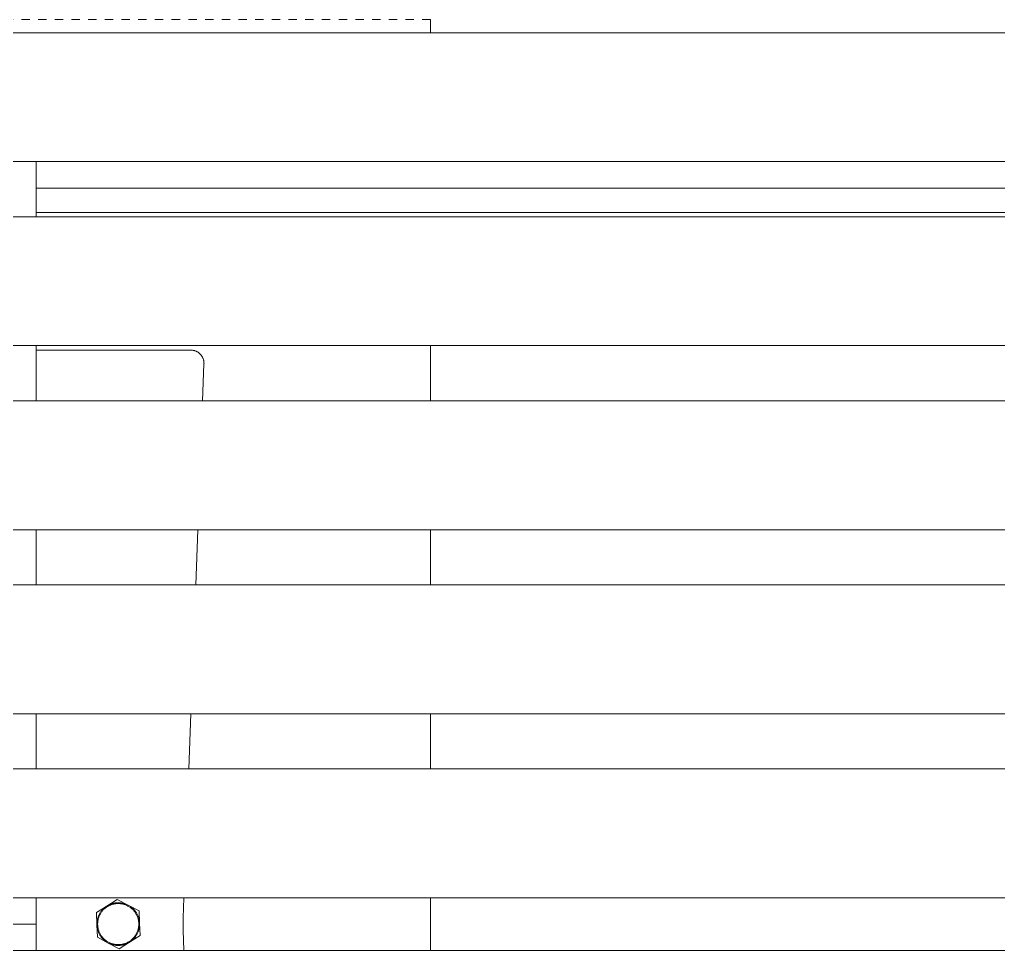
# Model space of a CAD drawing. Header units: inches. Extents: x 1 to 179, y 2 to 121.
# Drawn here: x 14.2 to 25.92, y 64.14 to 75.28 of the extents above; entities that cross this region are included whole.
import ezdxf

# ---------------------------------------------------------------- set-up
doc = ezdxf.new("R2010")
doc.units = ezdxf.units.IN
doc.linetypes.add('HIDDEN', pattern=[1.905, 1.27, -0.635])
doc.layers.add('ZANO_R', color=7, linetype='Continuous', lineweight=0)
doc.layers.add('ZANO_R_przerywana', color=250, linetype='HIDDEN', lineweight=0)

msp = doc.modelspace()

# ---------------------------------------------------------------- linework, layer by layer
at = {"layer": 'ZANO_R'}
for p, q in [((19.11902, 75.12054), (19.11902, 75.27921)), ((11.83556, 75.12054), (82.30796, 75.12054)), ((82.30796, 73.57891), (11.83556, 73.57891)), ((14.39462, 72.91778), (14.39462, 73.57891)), ((46.87491, 73.26164), (14.39462, 73.26164)), ((11.83556, 72.91778), (82.30796, 72.91778)), ((46.87491, 72.96846), (14.39462, 72.96846)), ((82.30796, 71.37615), (11.83556, 71.37615)), ((14.39462, 70.71503), (14.39462, 71.37615)), ((16.24882, 71.32252), (14.39462, 71.32252)), ((16.25421, 71.32243), (16.24882, 71.32252)), ((16.25959, 71.32216), (16.25421, 71.32243)), ((16.26496, 71.32169), (16.25959, 71.32216)), ((16.27031, 71.32105), (16.26496, 71.32169)), ((16.27563, 71.32022), (16.27031, 71.32105)), ((16.28093, 71.31922), (16.27563, 71.32022)), ((16.28618, 71.31803), (16.28093, 71.31922)), ((16.2914, 71.31666), (16.28618, 71.31803)), ((16.29656, 71.31511), (16.2914, 71.31666)), ((16.30166, 71.31339), (16.29656, 71.31511)), ((16.30671, 71.3115), (16.30166, 71.31339)), ((16.31169, 71.30943), (16.30671, 71.3115)), ((16.31659, 71.3072), (16.31169, 71.30943)), ((16.32141, 71.30479), (16.31659, 71.3072)), ((16.32615, 71.30223), (16.32141, 71.30479)), ((16.3308, 71.2995), (16.32615, 71.30223)), ((16.33535, 71.29662), (16.3308, 71.2995)), ((16.3398, 71.29358), (16.33535, 71.29662)), ((16.34415, 71.29039), (16.3398, 71.29358)), ((16.34838, 71.28706), (16.34415, 71.29039)), ((16.3525, 71.28358), (16.34838, 71.28706)), ((16.35649, 71.27996), (16.3525, 71.28358)), ((16.36036, 71.27621), (16.35649, 71.27996)), ((16.3641, 71.27233), (16.36036, 71.27621)), ((16.3677, 71.26832), (16.3641, 71.27233)), ((19.11902, 70.71503), (19.11902, 71.37615)), ((16.37117, 71.26419), (16.3677, 71.26832)), ((16.37449, 71.25995), (16.37117, 71.26419)), ((16.37766, 71.2556), (16.37449, 71.25995)), ((16.38068, 71.25113), (16.37766, 71.2556)), ((16.38355, 71.24657), (16.38068, 71.25113)), ((16.38626, 71.24191), (16.38355, 71.24657)), ((16.38881, 71.23717), (16.38626, 71.24191)), ((16.3912, 71.23233), (16.38881, 71.23717)), ((16.38949, 70.71503), (16.40619, 71.15913)), ((16.39342, 71.22742), (16.3912, 71.23233)), ((16.39547, 71.22244), (16.39342, 71.22742)), ((16.39735, 71.21739), (16.39547, 71.22244)), ((16.39905, 71.21228), (16.39735, 71.21739)), ((16.40058, 71.20711), (16.39905, 71.21228)), ((16.40193, 71.20189), (16.40058, 71.20711)), ((16.4031, 71.19663), (16.40193, 71.20189)), ((16.40409, 71.19134), (16.4031, 71.19663)), ((16.4049, 71.18601), (16.40409, 71.19134)), ((16.40552, 71.18065), (16.4049, 71.18601)), ((16.40597, 71.17528), (16.40552, 71.18065)), ((16.40622, 71.1699), (16.40597, 71.17528)), ((16.40619, 71.15913), (16.4063, 71.16451)), ((16.4063, 71.16451), (16.40622, 71.1699)), ((11.83556, 70.71503), (82.30796, 70.71503)), ((82.30796, 69.1734), (11.83556, 69.1734)), ((14.39462, 68.51227), (14.39462, 69.1734)), ((16.30665, 68.51227), (16.33151, 69.1734)), ((19.11902, 68.51227), (19.11902, 69.1734)), ((11.83556, 68.51227), (82.30796, 68.51227)), ((82.30796, 66.97064), (11.83556, 66.97064)), ((14.39462, 66.30951), (14.39462, 66.97064)), ((16.22381, 66.30951), (16.24867, 66.97064)), ((19.11902, 66.30951), (19.11902, 66.97064)), ((11.83556, 66.30951), (82.30796, 66.30951)), ((82.30796, 64.76788), (11.83556, 64.76788)), ((14.39462, 64.4527), (14.39462, 64.76788)), ((15.36707, 64.74771), (15.24217, 64.66878)), ((15.33005, 64.70365), (15.33856, 64.70516)), ((15.33856, 64.70516), (15.34712, 64.70638)), ((15.34712, 64.70638), (15.35571, 64.7073)), ((15.35571, 64.7073), (15.36433, 64.70794)), ((15.36433, 64.70794), (15.37297, 64.70829)), ((15.49787, 64.679), (15.36707, 64.74771)), ((15.37297, 64.70829), (15.38162, 64.70834)), ((15.38162, 64.70834), (15.39026, 64.7081)), ((15.39026, 64.7081), (15.39889, 64.70757)), ((15.39889, 64.70757), (15.40749, 64.70675)), ((15.40749, 64.70675), (15.41606, 64.70564)), ((15.41606, 64.70564), (15.42459, 64.70424)), ((16.15675, 64.52643), (16.16583, 64.76788)), ((19.11902, 64.13752), (19.11902, 64.76788)), ((15.24217, 64.66878), (15.11727, 64.58986)), ((15.11727, 64.58986), (15.12317, 64.44223)), ((15.15863, 64.58277), (15.16316, 64.59014)), ((15.16316, 64.59014), (15.16794, 64.59734)), ((15.16794, 64.59734), (15.17295, 64.60439)), ((15.17544, 64.59088), (15.17083, 64.58385)), ((15.17295, 64.60439), (15.1782, 64.61125)), ((15.18028, 64.59774), (15.17544, 64.59088)), ((15.1782, 64.61125), (15.18368, 64.61794)), ((15.18536, 64.60444), (15.18028, 64.59774)), ((15.18368, 64.61794), (15.18938, 64.62444)), ((15.19066, 64.61095), (15.18536, 64.60444)), ((15.18938, 64.62444), (15.19529, 64.63074)), ((15.19618, 64.61729), (15.19066, 64.61095)), ((15.19529, 64.63074), (15.20142, 64.63684)), ((15.20191, 64.62343), (15.19618, 64.61729)), ((15.20142, 64.63684), (15.20775, 64.64273)), ((15.20786, 64.62937), (15.20191, 64.62343)), ((15.20775, 64.64273), (15.21427, 64.6484)), ((15.214, 64.63511), (15.20786, 64.62937)), ((15.22033, 64.64063), (15.214, 64.63511)), ((15.21427, 64.6484), (15.22099, 64.65384)), ((15.22684, 64.64593), (15.22033, 64.64063)), ((15.22099, 64.65384), (15.22788, 64.65906)), ((15.23354, 64.65101), (15.22684, 64.64593)), ((15.22788, 64.65906), (15.23494, 64.66404)), ((15.2404, 64.65586), (15.23354, 64.65101)), ((15.23494, 64.66404), (15.24217, 64.66878)), ((15.24743, 64.66046), (15.2404, 64.65586)), ((15.24217, 64.66878), (15.24955, 64.67328)), ((15.25461, 64.66483), (15.24743, 64.66046)), ((15.24955, 64.67328), (15.25709, 64.67752)), ((15.26193, 64.66895), (15.25461, 64.66483)), ((15.25709, 64.67752), (15.26476, 64.6815)), ((15.26939, 64.67282), (15.26193, 64.66895)), ((15.26476, 64.6815), (15.27256, 64.68523)), ((15.27698, 64.67642), (15.26939, 64.67282)), ((15.27256, 64.68523), (15.28048, 64.68869)), ((15.28468, 64.67977), (15.27698, 64.67642)), ((15.28048, 64.68869), (15.28852, 64.69187)), ((15.2925, 64.68286), (15.28468, 64.67977)), ((15.28852, 64.69187), (15.29665, 64.69479)), ((15.30042, 64.68567), (15.2925, 64.68286)), ((15.29665, 64.69479), (15.30489, 64.69743)), ((15.30842, 64.68821), (15.30042, 64.68567)), ((15.30489, 64.69743), (15.3132, 64.69979)), ((15.31651, 64.69048), (15.30842, 64.68821)), ((15.3132, 64.69979), (15.32159, 64.70186)), ((15.32468, 64.69247), (15.31651, 64.69048)), ((15.32159, 64.70186), (15.33005, 64.70365)), ((15.3329, 64.69418), (15.32468, 64.69247)), ((15.34118, 64.69561), (15.3329, 64.69418)), ((15.34951, 64.69675), (15.34118, 64.69561)), ((15.35786, 64.69761), (15.34951, 64.69675)), ((15.36625, 64.69819), (15.35786, 64.69761)), ((15.37464, 64.69848), (15.36625, 64.69819)), ((15.38305, 64.69848), (15.37464, 64.69848)), ((15.39144, 64.69819), (15.38305, 64.69848)), ((15.39983, 64.69762), (15.39144, 64.69819)), ((15.40818, 64.69676), (15.39983, 64.69762)), ((15.41651, 64.69562), (15.40818, 64.69676)), ((15.42479, 64.69419), (15.41651, 64.69562)), ((15.42459, 64.70424), (15.43307, 64.70255)), ((15.43301, 64.69248), (15.42479, 64.69419)), ((15.44118, 64.69049), (15.43301, 64.69248)), ((15.43307, 64.70255), (15.44149, 64.70058)), ((15.44927, 64.68823), (15.44118, 64.69049)), ((15.44149, 64.70058), (15.44983, 64.69832)), ((15.45728, 64.68569), (15.44927, 64.68823)), ((15.44983, 64.69832), (15.45809, 64.69578)), ((15.46519, 64.68287), (15.45728, 64.68569)), ((15.45809, 64.69578), (15.46627, 64.69297)), ((15.47301, 64.67979), (15.46519, 64.68287)), ((15.46627, 64.69297), (15.47434, 64.68988)), ((15.48072, 64.67644), (15.47301, 64.67979)), ((15.47434, 64.68988), (15.48231, 64.68652)), ((15.48831, 64.67284), (15.48072, 64.67644)), ((15.48231, 64.68652), (15.49015, 64.68289)), ((15.49577, 64.66897), (15.48831, 64.67284)), ((15.49015, 64.68289), (15.49787, 64.679)), ((15.50309, 64.66485), (15.49577, 64.66897)), ((15.62867, 64.6103), (15.49787, 64.679)), ((15.49787, 64.679), (15.50546, 64.67485)), ((15.51027, 64.66049), (15.50309, 64.66485)), ((15.50546, 64.67485), (15.51289, 64.67045)), ((15.5173, 64.65588), (15.51027, 64.66049)), ((15.51289, 64.67045), (15.52018, 64.6658)), ((15.52416, 64.65104), (15.5173, 64.65588)), ((15.52018, 64.6658), (15.52731, 64.66091)), ((15.53086, 64.64596), (15.52416, 64.65104)), ((15.52731, 64.66091), (15.53426, 64.65577)), ((15.53737, 64.64066), (15.53086, 64.64596)), ((15.53426, 64.65577), (15.54104, 64.65041)), ((15.54371, 64.63514), (15.53737, 64.64066)), ((15.54104, 64.65041), (15.54763, 64.64482)), ((15.54985, 64.6294), (15.54371, 64.63514)), ((15.54763, 64.64482), (15.55403, 64.63901)), ((15.55579, 64.62346), (15.54985, 64.6294)), ((15.55403, 64.63901), (15.56024, 64.63299)), ((15.56153, 64.61732), (15.55579, 64.62346)), ((15.56024, 64.63299), (15.56623, 64.62676)), ((15.56705, 64.61099), (15.56153, 64.61732)), ((15.56623, 64.62676), (15.57201, 64.62033)), ((15.57235, 64.60447), (15.56705, 64.61099)), ((15.57201, 64.62033), (15.57757, 64.61371)), ((15.57743, 64.59778), (15.57235, 64.60447)), ((15.58228, 64.59092), (15.57743, 64.59778)), ((15.57757, 64.61371), (15.5829, 64.60691)), ((15.58688, 64.58389), (15.58228, 64.59092)), ((15.5829, 64.60691), (15.588, 64.59993)), ((15.588, 64.59993), (15.59286, 64.59278)), ((15.59286, 64.59278), (15.59748, 64.58547)), ((15.63457, 64.46267), (15.62867, 64.6103)), ((15.12345, 64.46815), (15.12412, 64.47677)), ((15.12412, 64.47677), (15.12509, 64.48536)), ((15.12509, 64.48536), (15.12635, 64.49391)), ((15.12635, 64.49391), (15.12789, 64.50242)), ((15.12789, 64.50242), (15.12972, 64.51087)), ((15.12972, 64.51087), (15.13184, 64.51925)), ((15.13184, 64.51925), (15.13423, 64.52755)), ((15.1337, 64.47341), (15.13313, 64.46502)), ((15.13456, 64.48176), (15.1337, 64.47341)), ((15.13423, 64.52755), (15.13691, 64.53577)), ((15.1357, 64.49009), (15.13456, 64.48176)), ((15.13713, 64.49837), (15.1357, 64.49009)), ((15.13691, 64.53577), (15.13986, 64.5439)), ((15.13884, 64.50659), (15.13713, 64.49837)), ((15.14083, 64.51476), (15.13884, 64.50659)), ((15.13986, 64.5439), (15.14309, 64.55192)), ((15.14309, 64.52285), (15.14083, 64.51476)), ((15.14309, 64.55192), (15.14658, 64.55982)), ((15.14563, 64.53086), (15.14309, 64.52285)), ((15.14845, 64.53877), (15.14563, 64.53086)), ((15.14658, 64.55982), (15.15034, 64.56761)), ((15.15153, 64.54659), (15.14845, 64.53877)), ((15.15034, 64.56761), (15.15436, 64.57526)), ((15.15487, 64.5543), (15.15153, 64.54659)), ((15.15436, 64.57526), (15.15863, 64.58277)), ((15.15848, 64.56189), (15.15487, 64.5543)), ((15.16235, 64.56935), (15.15848, 64.56189)), ((15.16646, 64.57667), (15.16235, 64.56935)), ((15.17083, 64.58385), (15.16646, 64.57667)), ((15.58688, 64.58389), (15.59125, 64.57671)), ((15.59125, 64.57671), (15.59537, 64.56939)), ((15.59537, 64.56939), (15.59924, 64.56193)), ((15.59748, 64.58547), (15.60185, 64.57802)), ((15.59924, 64.56193), (15.60284, 64.55434)), ((15.60185, 64.57802), (15.60596, 64.57041)), ((15.60284, 64.55434), (15.60619, 64.54664)), ((15.60596, 64.57041), (15.60982, 64.56268)), ((15.60619, 64.54664), (15.60928, 64.53882)), ((15.60928, 64.53882), (15.61209, 64.5309)), ((15.60982, 64.56268), (15.61341, 64.55481)), ((15.61209, 64.5309), (15.61463, 64.52289)), ((15.61341, 64.55481), (15.61673, 64.54683)), ((15.61463, 64.52289), (15.6169, 64.5148)), ((15.61673, 64.54683), (15.61979, 64.53875)), ((15.6169, 64.5148), (15.61889, 64.50664)), ((15.61889, 64.50664), (15.6206, 64.49841)), ((15.61979, 64.53875), (15.62256, 64.53056)), ((15.6206, 64.49841), (15.62203, 64.49014)), ((15.62203, 64.49014), (15.62317, 64.48181)), ((15.62256, 64.53056), (15.62506, 64.52228)), ((15.62317, 64.48181), (15.62403, 64.47345)), ((15.62403, 64.47345), (15.62461, 64.46507)), ((15.62506, 64.52228), (15.62728, 64.51393)), ((15.62728, 64.51393), (15.62921, 64.5055)), ((15.62921, 64.5055), (15.63086, 64.49702)), ((15.63086, 64.49702), (15.63222, 64.48848)), ((15.63222, 64.48848), (15.6333, 64.47991)), ((15.6333, 64.47991), (15.63408, 64.4713)), ((15.63408, 64.4713), (15.63457, 64.46267)), ((16.15551, 64.47711), (16.15675, 64.52643)), ((16.15551, 64.42778), (16.15551, 64.47711)), ((14.39462, 64.4527), (14.00092, 64.4527)), ((14.39462, 64.13752), (14.39462, 64.4527)), ((15.12297, 64.45087), (15.12306, 64.45952)), ((15.12317, 64.44223), (15.12297, 64.45087)), ((15.12306, 64.45952), (15.12345, 64.46815)), ((15.12317, 64.44223), (15.12907, 64.2946)), ((15.12366, 64.4336), (15.12317, 64.44223)), ((15.12444, 64.42499), (15.12366, 64.4336)), ((15.12551, 64.41642), (15.12444, 64.42499)), ((15.12687, 64.40788), (15.12551, 64.41642)), ((15.12852, 64.39939), (15.12687, 64.40788)), ((15.13046, 64.39097), (15.12852, 64.39939)), ((15.13268, 64.38261), (15.13046, 64.39097)), ((15.13518, 64.37434), (15.13268, 64.38261)), ((15.13313, 64.46502), (15.13284, 64.45663)), ((15.13284, 64.45663), (15.13284, 64.44822)), ((15.13284, 64.44822), (15.13313, 64.43983)), ((15.13313, 64.43983), (15.1337, 64.43144)), ((15.1337, 64.43144), (15.13456, 64.42309)), ((15.13456, 64.42309), (15.13571, 64.41476)), ((15.13795, 64.36615), (15.13518, 64.37434)), ((15.13571, 64.41476), (15.13714, 64.40648)), ((15.13714, 64.40648), (15.13885, 64.39826)), ((15.14101, 64.35807), (15.13795, 64.36615)), ((15.13885, 64.39826), (15.14084, 64.39009)), ((15.14084, 64.39009), (15.14311, 64.382)), ((15.14433, 64.35009), (15.14101, 64.35807)), ((15.14311, 64.382), (15.14565, 64.374)), ((15.14565, 64.374), (15.14846, 64.36608)), ((15.14846, 64.36608), (15.15155, 64.35826)), ((15.15155, 64.35826), (15.15489, 64.35056)), ((15.60621, 64.35831), (15.60286, 64.3506)), ((15.60929, 64.36612), (15.60621, 64.35831)), ((15.61211, 64.37404), (15.60929, 64.36612)), ((15.61465, 64.35298), (15.61116, 64.34507)), ((15.61465, 64.38205), (15.61211, 64.37404)), ((15.61691, 64.39014), (15.61465, 64.38205)), ((15.61788, 64.361), (15.61465, 64.35298)), ((15.6189, 64.3983), (15.61691, 64.39014)), ((15.62083, 64.36913), (15.61788, 64.361)), ((15.62061, 64.40653), (15.6189, 64.3983)), ((15.62204, 64.41481), (15.62061, 64.40653)), ((15.62351, 64.37734), (15.62083, 64.36913)), ((15.62318, 64.42313), (15.62204, 64.41481)), ((15.62404, 64.43149), (15.62318, 64.42313)), ((15.6259, 64.38565), (15.62351, 64.37734)), ((15.62461, 64.43987), (15.62404, 64.43149)), ((15.62461, 64.46507), (15.6249, 64.45667)), ((15.6249, 64.44827), (15.62461, 64.43987)), ((15.6249, 64.45667), (15.6249, 64.44827)), ((15.62802, 64.39403), (15.6259, 64.38565)), ((15.62985, 64.40248), (15.62802, 64.39403)), ((15.63139, 64.41098), (15.62985, 64.40248)), ((15.63265, 64.41954), (15.63139, 64.41098)), ((15.63362, 64.42813), (15.63265, 64.41954)), ((15.63429, 64.43674), (15.63362, 64.42813)), ((15.63468, 64.44538), (15.63429, 64.43674)), ((15.64047, 64.31504), (15.63457, 64.46267)), ((15.63457, 64.46267), (15.63477, 64.45402)), ((15.63477, 64.45402), (15.63468, 64.44538)), ((16.15675, 64.37847), (16.15551, 64.42778)), ((16.16581, 64.13752), (16.15675, 64.37847)), ((15.12907, 64.2946), (15.25987, 64.2259)), ((15.14792, 64.34222), (15.14433, 64.35009)), ((15.15177, 64.33449), (15.14792, 64.34222)), ((15.15589, 64.32688), (15.15177, 64.33449)), ((15.15489, 64.35056), (15.1585, 64.34297)), ((15.16026, 64.31942), (15.15589, 64.32688)), ((15.1585, 64.34297), (15.16237, 64.33551)), ((15.16487, 64.31212), (15.16026, 64.31942)), ((15.16237, 64.33551), (15.16649, 64.32819)), ((15.16974, 64.30497), (15.16487, 64.31212)), ((15.16649, 64.32819), (15.17085, 64.32101)), ((15.17484, 64.29799), (15.16974, 64.30497)), ((15.17546, 64.31398), (15.17085, 64.32101)), ((15.18017, 64.29119), (15.17484, 64.29799)), ((15.18031, 64.30712), (15.17546, 64.31398)), ((15.18573, 64.28457), (15.18017, 64.29119)), ((15.18539, 64.30042), (15.18031, 64.30712)), ((15.19069, 64.29391), (15.18539, 64.30042)), ((15.19151, 64.27814), (15.18573, 64.28457)), ((15.19621, 64.28758), (15.19069, 64.29391)), ((15.1975, 64.27191), (15.19151, 64.27814)), ((15.20195, 64.28144), (15.19621, 64.28758)), ((15.2037, 64.26589), (15.1975, 64.27191)), ((15.20789, 64.27549), (15.20195, 64.28144)), ((15.2101, 64.26008), (15.2037, 64.26589)), ((15.21403, 64.26976), (15.20789, 64.27549)), ((15.2167, 64.25449), (15.2101, 64.26008)), ((15.22036, 64.26424), (15.21403, 64.26976)), ((15.22348, 64.24913), (15.2167, 64.25449)), ((15.22688, 64.25894), (15.22036, 64.26424)), ((15.23043, 64.24399), (15.22348, 64.24913)), ((15.23358, 64.25386), (15.22688, 64.25894)), ((15.23756, 64.2391), (15.23043, 64.24399)), ((15.24044, 64.24902), (15.23358, 64.25386)), ((15.24484, 64.23445), (15.23756, 64.2391)), ((15.24747, 64.24441), (15.24044, 64.24902)), ((15.25465, 64.24004), (15.24747, 64.24441)), ((15.26197, 64.23593), (15.25465, 64.24004)), ((15.26943, 64.23206), (15.26197, 64.23593)), ((15.39067, 64.15719), (15.51557, 64.23611)), ((15.49581, 64.23595), (15.48835, 64.23208)), ((15.50313, 64.24007), (15.49581, 64.23595)), ((15.51031, 64.24443), (15.50313, 64.24007)), ((15.51557, 64.23611), (15.50818, 64.23162)), ((15.51734, 64.24904), (15.51031, 64.24443)), ((15.51557, 64.23611), (15.64047, 64.31504)), ((15.5228, 64.24085), (15.51557, 64.23611)), ((15.5242, 64.25389), (15.51734, 64.24904)), ((15.52986, 64.24584), (15.5228, 64.24085)), ((15.53089, 64.25897), (15.5242, 64.25389)), ((15.53675, 64.25105), (15.52986, 64.24584)), ((15.53741, 64.26427), (15.53089, 64.25897)), ((15.54346, 64.2565), (15.53675, 64.25105)), ((15.54374, 64.26979), (15.53741, 64.26427)), ((15.54999, 64.26217), (15.54346, 64.2565)), ((15.54988, 64.27553), (15.54374, 64.26979)), ((15.55582, 64.28147), (15.54988, 64.27553)), ((15.55632, 64.26806), (15.54999, 64.26217)), ((15.56156, 64.28761), (15.55582, 64.28147)), ((15.56244, 64.27416), (15.55632, 64.26806)), ((15.56708, 64.29394), (15.56156, 64.28761)), ((15.56836, 64.28046), (15.56244, 64.27416)), ((15.57238, 64.30046), (15.56708, 64.29394)), ((15.57406, 64.28696), (15.56836, 64.28046)), ((15.57746, 64.30716), (15.57238, 64.30046)), ((15.57954, 64.29364), (15.57406, 64.28696)), ((15.5823, 64.31402), (15.57746, 64.30716)), ((15.58479, 64.30051), (15.57954, 64.29364)), ((15.58691, 64.32105), (15.5823, 64.31402)), ((15.5898, 64.30755), (15.58479, 64.30051)), ((15.59127, 64.32823), (15.58691, 64.32105)), ((15.59458, 64.31476), (15.5898, 64.30755)), ((15.59539, 64.33555), (15.59127, 64.32823)), ((15.5991, 64.32212), (15.59458, 64.31476)), ((15.59926, 64.34301), (15.59539, 64.33555)), ((15.60338, 64.32964), (15.5991, 64.32212)), ((15.60286, 64.3506), (15.59926, 64.34301)), ((15.6074, 64.33729), (15.60338, 64.32964)), ((15.61116, 64.34507), (15.6074, 64.33729)), ((11.83556, 64.13752), (82.30796, 64.13752)), ((15.25228, 64.23005), (15.24484, 64.23445)), ((15.25987, 64.2259), (15.25228, 64.23005)), ((15.25987, 64.2259), (15.39067, 64.15719)), ((15.26759, 64.22201), (15.25987, 64.2259)), ((15.27543, 64.21838), (15.26759, 64.22201)), ((15.27702, 64.22845), (15.26943, 64.23206)), ((15.2834, 64.21502), (15.27543, 64.21838)), ((15.28473, 64.22511), (15.27702, 64.22845)), ((15.29147, 64.21193), (15.2834, 64.21502)), ((15.29254, 64.22203), (15.28473, 64.22511)), ((15.29964, 64.20912), (15.29147, 64.21193)), ((15.30046, 64.21921), (15.29254, 64.22203)), ((15.30791, 64.20658), (15.29964, 64.20912)), ((15.30847, 64.21667), (15.30046, 64.21921)), ((15.31625, 64.20432), (15.30791, 64.20658)), ((15.31656, 64.21441), (15.30847, 64.21667)), ((15.32467, 64.20235), (15.31625, 64.20432)), ((15.32472, 64.21242), (15.31656, 64.21441)), ((15.33315, 64.20066), (15.32467, 64.20235)), ((15.33295, 64.21071), (15.32472, 64.21242)), ((15.34123, 64.20928), (15.33295, 64.21071)), ((15.34168, 64.19926), (15.33315, 64.20066)), ((15.34955, 64.20814), (15.34123, 64.20928)), ((15.35025, 64.19815), (15.34168, 64.19926)), ((15.35791, 64.20728), (15.34955, 64.20814)), ((15.35885, 64.19733), (15.35025, 64.19815)), ((15.36629, 64.20671), (15.35791, 64.20728)), ((15.36748, 64.1968), (15.35885, 64.19733)), ((15.37469, 64.20642), (15.36629, 64.20671)), ((15.37612, 64.19656), (15.36748, 64.1968)), ((15.38309, 64.20642), (15.37469, 64.20642)), ((15.38477, 64.19661), (15.37612, 64.19656)), ((15.39149, 64.20671), (15.38309, 64.20642)), ((15.3934, 64.19696), (15.38477, 64.19661)), ((15.39987, 64.20728), (15.39149, 64.20671)), ((15.40202, 64.19759), (15.3934, 64.19696)), ((15.40823, 64.20814), (15.39987, 64.20728)), ((15.41062, 64.19852), (15.40202, 64.19759)), ((15.41656, 64.20929), (15.40823, 64.20814)), ((15.41918, 64.19974), (15.41062, 64.19852)), ((15.42483, 64.21072), (15.41656, 64.20929)), ((15.42769, 64.20124), (15.41918, 64.19974)), ((15.43306, 64.21243), (15.42483, 64.21072)), ((15.43614, 64.20304), (15.42769, 64.20124)), ((15.44122, 64.21442), (15.43306, 64.21243)), ((15.44454, 64.20511), (15.43614, 64.20304)), ((15.44931, 64.21669), (15.44122, 64.21442)), ((15.45285, 64.20747), (15.44454, 64.20511)), ((15.45732, 64.21923), (15.44931, 64.21669)), ((15.46108, 64.21011), (15.45285, 64.20747)), ((15.46524, 64.22204), (15.45732, 64.21923)), ((15.46922, 64.21302), (15.46108, 64.21011)), ((15.47306, 64.22513), (15.46524, 64.22204)), ((15.47726, 64.21621), (15.46922, 64.21302)), ((15.48076, 64.22847), (15.47306, 64.22513)), ((15.48518, 64.21967), (15.47726, 64.21621)), ((15.48835, 64.23208), (15.48076, 64.22847)), ((15.49298, 64.22339), (15.48518, 64.21967)), ((15.50065, 64.22738), (15.49298, 64.22339)), ((15.50818, 64.23162), (15.50065, 64.22738))]:
    msp.add_line(p, q, dxfattribs=at)
at = {"layer": 'ZANO_R_przerywana', "ltscale": 0.05}
msp.add_line((19.11902, 75.27921), (9.27651, 75.27921), dxfattribs=at)

doc.saveas('drawing.dxf')
